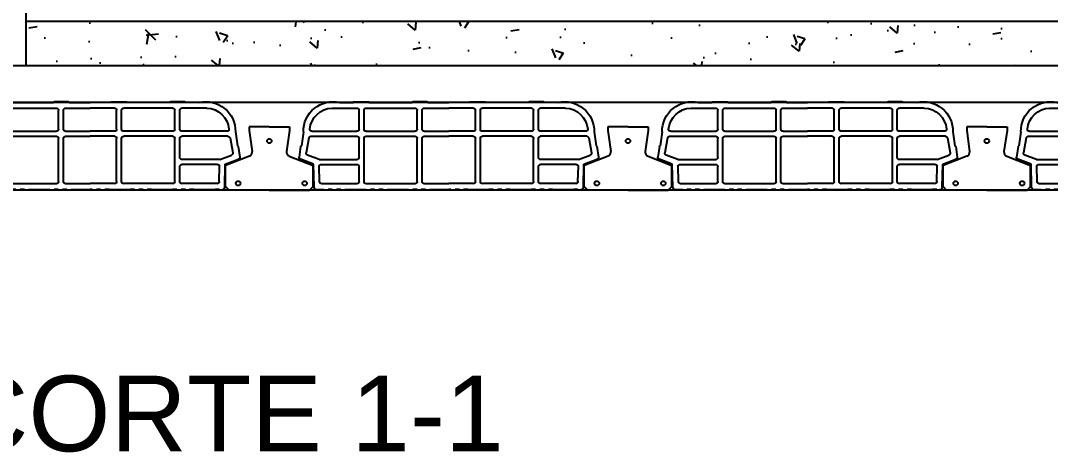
# Model space of a CAD drawing. Header units: metres. Extents: x 198 to 412, y -54 to 17.
# Drawn here: x 261.117 to 262.522, y -42.348 to -41.759 of the extents above; entities that cross this region are included whole.
import ezdxf

# ---------------------------------------------------------------- set-up
doc = ezdxf.new("R2010")
doc.units = ezdxf.units.M
doc.header["$LTSCALE"] = 10
for name, color, linetype in [('02', 2, 'Continuous'), ('1_MUROS', 6, 'Continuous'), ('A-MUROS', 6, 'Continuous'), ('A-PISOS', 1, 'Continuous'), ('A-Revoques', 1, 'Continuous'), ('A-TEXTOS', 2, 'Continuous'), ('Corte t', 2, 'Continuous'), ('HT-253', 253, 'Continuous'), ('Losa rap sapito', 251, 'Continuous'), ('piso', 1, 'Continuous')]:
    doc.layers.add(name, color=color, linetype=linetype)
doc.styles.get("Standard").update_dxf_attribs({"font": 'arial.ttf'})

# ---------------------------------------------------------------- blocks, each defined once
blk = doc.blocks.new('Losa rap zapito')
at = {"layer": 'Losa rap sapito'}
for p, q in [((283.7813, -291.7641), (283.8003, -291.7641)), ((283.8012, -291.7632), (283.8205, -291.7632)), ((283.8215, -291.7641), (283.8806, -291.7641)), ((283.9008, -291.7632), (283.8815, -291.7632)), ((283.9018, -291.7641), (283.9304, -291.7641)), ((283.959, -291.7641), (283.9304, -291.7641)), ((283.9599, -291.7632), (283.9792, -291.7632)), ((284.0393, -291.7641), (283.9802, -291.7641)), ((284.0595, -291.7632), (284.0402, -291.7632)), ((284.0795, -291.7641), (284.0605, -291.7641)), ((283.7711, -291.7719), (283.8051, -291.7719)), ((283.808, -291.8006), (283.808, -291.7747)), ((283.8147, -291.8006), (283.8147, -291.7747)), ((283.8176, -291.7719), (283.8844, -291.7719)), ((283.8873, -291.8006), (283.8873, -291.7747)), ((283.8941, -291.8006), (283.8941, -291.7747)), ((283.897, -291.7719), (283.9304, -291.7719)), ((283.9638, -291.7719), (283.9304, -291.7719)), ((283.9667, -291.8006), (283.9667, -291.7747)), ((283.9734, -291.8006), (283.9734, -291.7747)), ((284.0431, -291.7719), (283.9763, -291.7719)), ((284.046, -291.8006), (284.046, -291.7747)), ((284.0527, -291.8006), (284.0527, -291.7747)), ((284.0896, -291.7719), (284.0556, -291.7719)), ((283.732, -291.8042), (283.7293, -291.8235)), ((283.7394, -291.8124), (283.7357, -291.8329)), ((283.7422, -291.8103), (283.8051, -291.8103)), ((283.7437, -291.8035), (283.8051, -291.8035)), ((283.7534, -291.8103), (283.8051, -291.8103)), ((283.808, -291.8391), (283.808, -291.8132)), ((283.8147, -291.8721), (283.8147, -291.8132)), ((283.8176, -291.8035), (283.8844, -291.8035)), ((283.8176, -291.8103), (283.8844, -291.8103)), ((283.8873, -291.8721), (283.8873, -291.8132)), ((283.8941, -291.8721), (283.8941, -291.8132)), ((283.897, -291.8035), (283.9304, -291.8035)), ((283.897, -291.8103), (283.9304, -291.8103)), ((283.9638, -291.8035), (283.9304, -291.8035)), ((283.9638, -291.8103), (283.9304, -291.8103)), ((283.9667, -291.8721), (283.9667, -291.8132)), ((283.9734, -291.8721), (283.9734, -291.8132)), ((284.0431, -291.8035), (283.9763, -291.8035)), ((284.0431, -291.8103), (283.9763, -291.8103)), ((284.046, -291.8721), (284.046, -291.8132)), ((284.0527, -291.8391), (284.0527, -291.8132)), ((284.117, -291.8035), (284.0556, -291.8035)), ((284.1186, -291.8103), (284.0556, -291.8103)), ((284.1073, -291.8103), (284.0556, -291.8103)), ((284.1214, -291.8124), (284.125, -291.8329)), ((284.1287, -291.8042), (284.1314, -291.8235)), ((283.7282, -291.8243), (283.7262, -291.8386)), ((284.1325, -291.8243), (284.1346, -291.8386)), ((283.7534, -291.842), (283.7376, -291.836)), ((284.1073, -291.842), (284.1232, -291.836)), ((283.7459, -291.8484), (283.728, -291.8417)), ((283.7466, -291.8799), (283.7459, -291.8484)), ((283.7534, -291.842), (283.8051, -291.842)), ((283.7542, -291.8721), (283.7536, -291.851)), ((283.7565, -291.8487), (283.8051, -291.8487)), ((283.808, -291.8721), (283.808, -291.8516)), ((284.0527, -291.8721), (284.0527, -291.8516)), ((284.1073, -291.842), (284.0556, -291.842)), ((284.1043, -291.8487), (284.0556, -291.8487)), ((284.1066, -291.8721), (284.1071, -291.851)), ((284.1141, -291.8799), (284.1149, -291.8484)), ((284.1149, -291.8484), (284.1327, -291.8417)), ((283.7541, -291.8836), (283.7504, -291.8836)), ((283.7541, -291.8836), (283.7516, -291.8836)), ((283.7541, -291.8836), (283.7516, -291.8836)), ((283.7541, -291.8836), (283.7541, -291.8827)), ((283.7541, -291.8827), (283.7598, -291.8827)), ((283.7571, -291.8749), (283.8051, -291.8749)), ((283.7598, -291.8836), (283.7598, -291.8827)), ((283.7598, -291.8836), (283.7656, -291.8836)), ((283.7714, -291.8827), (283.7656, -291.8827)), ((283.7656, -291.8836), (283.7656, -291.8827)), ((283.7714, -291.8836), (283.7714, -291.8827)), ((283.7714, -291.8836), (283.7772, -291.8836)), ((283.7772, -291.8836), (283.7772, -291.8827)), ((283.783, -291.8827), (283.7772, -291.8827)), ((283.783, -291.8836), (283.783, -291.8827)), ((283.783, -291.8836), (283.7887, -291.8836)), ((283.7887, -291.8836), (283.7887, -291.8827)), ((283.7887, -291.8827), (283.7945, -291.8827)), ((283.7945, -291.8836), (283.7945, -291.8827)), ((283.8003, -291.8836), (283.7945, -291.8836)), ((283.8003, -291.8827), (283.8061, -291.8827)), ((283.8003, -291.8836), (283.8003, -291.8827)), ((283.8061, -291.8836), (283.8061, -291.8827)), ((283.8119, -291.8836), (283.8061, -291.8836)), ((283.8119, -291.8827), (283.8176, -291.8827)), ((283.8119, -291.8836), (283.8119, -291.8827)), ((283.8119, -291.8827), (283.8176, -291.8827)), ((283.8176, -291.8749), (283.8844, -291.8749)), ((283.8176, -291.8836), (283.8176, -291.8827)), ((283.8176, -291.8836), (283.8234, -291.8836)), ((283.8292, -291.8827), (283.8234, -291.8827)), ((283.8234, -291.8836), (283.8234, -291.8827)), ((283.8292, -291.8836), (283.8292, -291.8827)), ((283.8292, -291.8836), (283.835, -291.8836)), ((283.835, -291.8836), (283.835, -291.8827)), ((283.8408, -291.8827), (283.835, -291.8827)), ((283.8408, -291.8836), (283.8408, -291.8827)), ((283.8408, -291.8836), (283.8465, -291.8836)), ((283.8465, -291.8836), (283.8465, -291.8827)), ((283.8465, -291.8827), (283.8523, -291.8827)), ((283.8523, -291.8836), (283.8523, -291.8827)), ((283.8581, -291.8836), (283.8523, -291.8836)), ((283.8581, -291.8827), (283.8639, -291.8827)), ((283.8581, -291.8836), (283.8581, -291.8827)), ((283.8639, -291.8836), (283.8639, -291.8827)), ((283.8697, -291.8836), (283.8639, -291.8836)), ((283.8697, -291.8827), (283.8755, -291.8827)), ((283.8697, -291.8836), (283.8697, -291.8827)), ((283.8697, -291.8827), (283.8755, -291.8827)), ((283.8755, -291.8836), (283.8755, -291.8827)), ((283.8755, -291.8836), (283.8812, -291.8836)), ((283.887, -291.8827), (283.8812, -291.8827)), ((283.8812, -291.8836), (283.8812, -291.8827)), ((283.887, -291.8836), (283.887, -291.8827)), ((283.887, -291.8836), (283.8928, -291.8836)), ((283.8928, -291.8836), (283.8928, -291.8827)), ((283.8986, -291.8827), (283.8928, -291.8827)), ((283.897, -291.8749), (283.9304, -291.8749)), ((283.8986, -291.8836), (283.8986, -291.8827)), ((283.8986, -291.8836), (283.9044, -291.8836)), ((283.9044, -291.8836), (283.9044, -291.8827)), ((283.9044, -291.8827), (283.9101, -291.8827)), ((283.9101, -291.8836), (283.9101, -291.8827)), ((283.9159, -291.8836), (283.9101, -291.8836)), ((283.9159, -291.8827), (283.9217, -291.8827)), ((283.9159, -291.8836), (283.9159, -291.8827)), ((283.9217, -291.8836), (283.9217, -291.8827)), ((283.9275, -291.8836), (283.9217, -291.8836)), ((283.9275, -291.8836), (283.9275, -291.8827)), ((283.9275, -291.8827), (283.9304, -291.8827)), ((283.9638, -291.8749), (283.9304, -291.8749)), ((283.9333, -291.8827), (283.9304, -291.8827)), ((283.9333, -291.8836), (283.9333, -291.8827)), ((283.9333, -291.8836), (283.939, -291.8836)), ((283.9448, -291.8827), (283.939, -291.8827)), ((283.939, -291.8836), (283.939, -291.8827)), ((283.9448, -291.8836), (283.9448, -291.8827)), ((283.9448, -291.8836), (283.9506, -291.8836)), ((283.9506, -291.8836), (283.9506, -291.8827)), ((283.9564, -291.8827), (283.9506, -291.8827)), ((283.9564, -291.8836), (283.9564, -291.8827)), ((283.9622, -291.8836), (283.9564, -291.8836)), ((283.9622, -291.8836), (283.9622, -291.8827)), ((283.9622, -291.8827), (283.9679, -291.8827)), ((283.9679, -291.8836), (283.9679, -291.8827)), ((283.9737, -291.8836), (283.9679, -291.8836)), ((283.9737, -291.8827), (283.9795, -291.8827)), ((283.9737, -291.8836), (283.9737, -291.8827)), ((284.0431, -291.8749), (283.9763, -291.8749)), ((283.9795, -291.8836), (283.9795, -291.8827)), ((283.9853, -291.8836), (283.9795, -291.8836)), ((283.9911, -291.8827), (283.9853, -291.8827)), ((283.9853, -291.8836), (283.9853, -291.8827)), ((283.9911, -291.8827), (283.9853, -291.8827)), ((283.9911, -291.8836), (283.9911, -291.8827)), ((283.9911, -291.8836), (283.9968, -291.8836)), ((284.0026, -291.8827), (283.9968, -291.8827)), ((283.9968, -291.8836), (283.9968, -291.8827)), ((284.0026, -291.8836), (284.0026, -291.8827)), ((284.0026, -291.8836), (284.0084, -291.8836)), ((284.0084, -291.8836), (284.0084, -291.8827)), ((284.0142, -291.8827), (284.0084, -291.8827)), ((284.0142, -291.8836), (284.0142, -291.8827)), ((284.02, -291.8836), (284.0142, -291.8836)), ((284.02, -291.8836), (284.02, -291.8827)), ((284.02, -291.8827), (284.0258, -291.8827)), ((284.0258, -291.8836), (284.0258, -291.8827)), ((284.0315, -291.8836), (284.0258, -291.8836)), ((284.0315, -291.8827), (284.0373, -291.8827)), ((284.0315, -291.8836), (284.0315, -291.8827)), ((284.0373, -291.8836), (284.0373, -291.8827)), ((284.0431, -291.8836), (284.0373, -291.8836)), ((284.0489, -291.8827), (284.0431, -291.8827)), ((284.0431, -291.8836), (284.0431, -291.8827)), ((284.0489, -291.8827), (284.0431, -291.8827)), ((284.0489, -291.8836), (284.0489, -291.8827)), ((284.0489, -291.8836), (284.0547, -291.8836)), ((284.0604, -291.8827), (284.0547, -291.8827)), ((284.0547, -291.8836), (284.0547, -291.8827)), ((284.1037, -291.8749), (284.0556, -291.8749)), ((284.0604, -291.8836), (284.0604, -291.8827)), ((284.0604, -291.8836), (284.0662, -291.8836)), ((284.0662, -291.8836), (284.0662, -291.8827)), ((284.072, -291.8827), (284.0662, -291.8827)), ((284.072, -291.8836), (284.072, -291.8827)), ((284.0778, -291.8836), (284.072, -291.8836)), ((284.0778, -291.8836), (284.0778, -291.8827)), ((284.0778, -291.8827), (284.0836, -291.8827)), ((284.0836, -291.8836), (284.0836, -291.8827)), ((284.0893, -291.8836), (284.0836, -291.8836)), ((284.0893, -291.8827), (284.0951, -291.8827)), ((284.0893, -291.8836), (284.0893, -291.8827)), ((284.0951, -291.8836), (284.0951, -291.8827)), ((284.1009, -291.8836), (284.0951, -291.8836)), ((284.1009, -291.8836), (284.1009, -291.8827)), ((284.1067, -291.8827), (284.1009, -291.8827)), ((284.1067, -291.8836), (284.1067, -291.8827)), ((284.1067, -291.8836), (284.1092, -291.8836)), ((284.1067, -291.8836), (284.1092, -291.8836)), ((284.1067, -291.8836), (284.1103, -291.8836))]:
    blk.add_line(p, q, dxfattribs=at)
for centre, radius, start, end in [((283.7724, -291.8035), 0.0404, 77.2971, 181.0135), ((283.8012, -291.7641), 0.000963, 90, 180), ((283.8205, -291.7641), 0.000963, 0, 90), ((283.8815, -291.7641), 0.000963, 90, 180), ((283.9008, -291.7641), 0.000963, 0, 90), ((283.9599, -291.7641), 0.000963, 90, 180), ((283.9792, -291.7641), 0.000963, 0, 90), ((284.0402, -291.7641), 0.000963, 90, 180), ((284.0595, -291.7641), 0.000963, 0, 90), ((284.0883, -291.8035), 0.0404, 358.9865, 102.7029), ((283.7724, -291.8035), 0.0317, 92.259, 174.7894), ((283.8051, -291.7747), 0.00289, 0, 90), ((283.8176, -291.7747), 0.00289, 90, 180), ((283.8844, -291.7747), 0.00289, 0, 90), ((283.897, -291.7747), 0.00289, 90, 180), ((283.9638, -291.7747), 0.00289, 0, 90), ((283.9763, -291.7747), 0.00289, 90, 180), ((284.0431, -291.7747), 0.00289, 0, 90), ((284.0556, -291.7747), 0.00289, 90, 180), ((284.0883, -291.8035), 0.0317, 5.2106, 87.741), ((283.7422, -291.8132), 0.00289, 90, 165.2593), ((283.7437, -291.8006), 0.00289, 180.2316, 270), ((283.8051, -291.8006), 0.00289, 270, 0), ((283.8051, -291.8132), 0.00289, 0, 90), ((283.8176, -291.8006), 0.00289, 180, 270), ((283.8176, -291.8132), 0.00289, 90, 180), ((283.8844, -291.8006), 0.00289, 270, 0), ((283.8844, -291.8132), 0.00289, 0, 90), ((283.897, -291.8006), 0.00289, 180, 270), ((283.897, -291.8132), 0.00289, 90, 180), ((283.9638, -291.8006), 0.00289, 270, 0), ((283.9638, -291.8132), 0.00289, 0, 90), ((283.9763, -291.8006), 0.00289, 180, 270), ((283.9763, -291.8132), 0.00289, 90, 180), ((284.0431, -291.8006), 0.00289, 270, 0), ((284.0431, -291.8132), 0.00289, 0, 90), ((284.0556, -291.8006), 0.00289, 180, 270), ((284.0556, -291.8132), 0.00289, 90, 180), ((284.117, -291.8006), 0.00289, 270, 359.7684), ((284.1186, -291.8132), 0.00289, 14.7407, 90), ((283.7292, -291.8244), 0.000963, 81.8699, 171.8699), ((284.1316, -291.8244), 0.000963, 8.1301, 98.1301), ((283.729, -291.839), 0.00289, 171.8699, 249.444), ((283.7386, -291.8333), 0.00289, 171.8699, 249.444), ((283.8051, -291.8391), 0.00289, 270, 0), ((284.0556, -291.8391), 0.00289, 180, 270), ((284.1222, -291.8333), 0.00289, 290.556, 8.1301), ((284.1317, -291.839), 0.00289, 290.556, 8.1301), ((283.7565, -291.8516), 0.00289, 90, 168.5947), ((283.8051, -291.8516), 0.00289, 0, 90), ((284.0556, -291.8516), 0.00289, 90, 180), ((284.1043, -291.8516), 0.00289, 11.4053, 90), ((283.7505, -291.8797), 0.0039, 182.4799, 268.1248), ((283.7571, -291.8721), 0.00289, 180, 271.41), ((283.8051, -291.8721), 0.00289, 270, 0), ((283.8176, -291.8721), 0.00289, 180, 270), ((283.8844, -291.8721), 0.00289, 270, 0), ((283.897, -291.8721), 0.00289, 180, 270), ((283.9638, -291.8721), 0.00289, 270, 0), ((283.9763, -291.8721), 0.00289, 180, 270), ((284.0431, -291.8721), 0.00289, 270, 0), ((284.0556, -291.8721), 0.00289, 180, 270), ((284.1037, -291.8721), 0.00289, 268.59, 0), ((284.1102, -291.8797), 0.0039, 271.8752, 357.5201)]:
    blk.add_arc(centre, radius, start, end, dxfattribs=at)
blk = doc.blocks.new('VIGUETA NUEVA')
at = {"layer": '02'}
for p, q in [((852.3054, 1549.6661), (852.2767, 1549.6661)), ((852.2767, 1549.6661), (852.2767, 1549.6611)), ((852.3054, 1549.6661), (852.3342, 1549.6661)), ((852.3342, 1549.6661), (852.3342, 1549.6611)), ((852.2767, 1549.6611), (852.2809, 1549.6312)), ((852.3342, 1549.6611), (852.3299, 1549.6312)), ((852.2769, 1549.6243), (852.2429, 1549.6111)), ((852.3339, 1549.6243), (852.3679, 1549.6111)), ((852.2429, 1549.5811), (852.2429, 1549.6111)), ((852.3679, 1549.5811), (852.3679, 1549.6111)), ((852.2429, 1549.5811), (852.2479, 1549.5761)), ((852.3054, 1549.5761), (852.2479, 1549.5761)), ((852.3054, 1549.5761), (852.3629, 1549.5761)), ((852.3679, 1549.5811), (852.3629, 1549.5761))]:
    blk.add_line(p, q, dxfattribs=at)
for centre, start, end in [((852.2739, 1549.6307), 294.8533, 4.4381), ((852.3369, 1549.6307), 175.5619, 245.1467)]:
    blk.add_arc(centre, 0.00704, start, end, dxfattribs=at)
blk = doc.blocks.new('VIGUETA NUEVA1')
at = {"layer": 'piso'}
for centre in [(0, -0.02), (-0.0444, -0.0805), (0.0504, -0.0805)]:
    blk.add_circle(centre, 0.00324, dxfattribs=at)
at = {"layer": '1_MUROS'}
blk.add_blockref('VIGUETA NUEVA', (-852.3054, -1549.6661), dxfattribs=at)

msp = doc.modelspace()

# ---------------------------------------------------------------- hatches: boundary and pattern name
at = {"layer": 'HT-253'}
h = msp.add_hatch(dxfattribs=at)
h.set_pattern_fill('AR-CONC', color=256, scale=0.0007, angle=90)
h.set_pattern_definition([(140, (-284.10685, -11813.01723), (0.0111573599, 0.1275292683), [0.013335, -0.146685]), (85, (-284.10685, -11813.01723), (-0.1337397917, -0.024670395), [0.010668, -0.1173484089]), (190.4514447, (-284.10592, -11813.0066), (-0.1225824263, 0.102858873), [0.0113330062, -0.1246631712]), (136.1842, (-284.14241, -11813.01723), (0.0294296296, 0.1897553286), [0.0200025, -0.2200275]), (186.6355576, (-284.13996, -11813.00142), (-0.1731982872, 0.1661828938), [0.0169995162, -0.1869949257]), (81.1841512, (-284.14241, -11813.01723), (-0.1731982872, 0.166182894), [0.016001977, -0.1760218123]), (111, (-284.13352, -11812.99945), (0.0715856387, 0.1061300739), [0.013335, -0.146685]), (56, (-284.13352, -11812.99945), (-0.1289315763, 0.0432614198), [0.010668, -0.117348]), (161.451445, (-284.12756, -11812.99061), (-0.0573459382, 0.1493914935), [0.0113330062, -0.1246629563]), (127.5, (-284.106853, -11813.01723), (-0.05918852721, 0.00216202228), [0, -0.1159256, 0, -0.119126, 0, -0.1177925]), (97.5, (-284.106853, -11813.01723), (-0.07012640237, 0.04677376376), [0, -0.0679196, 0, -0.1132586, 0, -0.0448945]), (57.5, (-284.106853, -11813.05688), (0.0040101208, 0.09491341662), [0, -0.04445, 0, -0.138684, 0, -0.184023]), (47.5, (-284.10685, -11813.07466), (-0.0177985437, 0.10369042697), [0, -0.057785, 0, -0.0921004, 0, -0.130683])])
h.paths.add_polyline_path([(261.1244, -41.7604), (262.4707, -41.7603), (262.4707, -41.7803), (262.4707, -41.7903), (263.2856, -41.7903), (263.2856, -41.8203), (261.9643, -41.8203), (261.7643, -41.8203), (261.1244, -41.8204)])

# ---------------------------------------------------------------- linework, layer by layer
at = {"color": 5}
for p, q in [((260.7126, -41.8203, 0), (264.4886, -41.8203)), ((260.7121, -41.9903, 0), (264.4881, -41.9903))]:
    msp.add_line(p, q, dxfattribs=at)
at = {"layer": '02'}
msp.add_line((264.5168, -41.8708), (260.7126, -41.8708, 0), dxfattribs=at)
at = {"layer": 'A-MUROS'}
msp.add_line((261.1243, -41.8203), (261.1243, -41.8203), dxfattribs=at)
at = {"layer": 'A-PISOS'}
msp.add_lwpolyline([(264.1495, -41.7803), (263.2239, -41.7803), (263.2239, -41.7603), (261.1243, -41.7603)], dxfattribs=at)
at = {"layer": 'A-Revoques'}
msp.add_line((261.1243, -41.8203), (261.1246, -38.4203, 0), dxfattribs=at)

# ---------------------------------------------------------------- block references
at = {"layer": 'A-MUROS', "xscale": -1}
for p in [(545.142, 249.8933), (545.6314, 249.8933), (546.1209, 249.8933), (546.6103, 249.8933)]:
    msp.add_blockref('Losa rap zapito', p, dxfattribs=at)
at = {"layer": 'Corte t', "xscale": 0.9559179682510148, "yscale": 0.9559179682510148, "zscale": 0.9559179682510148}
for p in [(261.4562, -41.9043), (261.9456, -41.9043), (262.4351, -41.9043)]:
    msp.add_blockref('VIGUETA NUEVA1', p, dxfattribs=at)

# ---------------------------------------------------------------- texts
at = {"layer": 'A-TEXTOS', "insert": (261.0234, -42.2437, 0), "char_height": 0.10318, "width": 0.777043, "attachment_point": 1}
msp.add_mtext('CORTE 1-1', dxfattribs=at)

doc.saveas('drawing.dxf')
